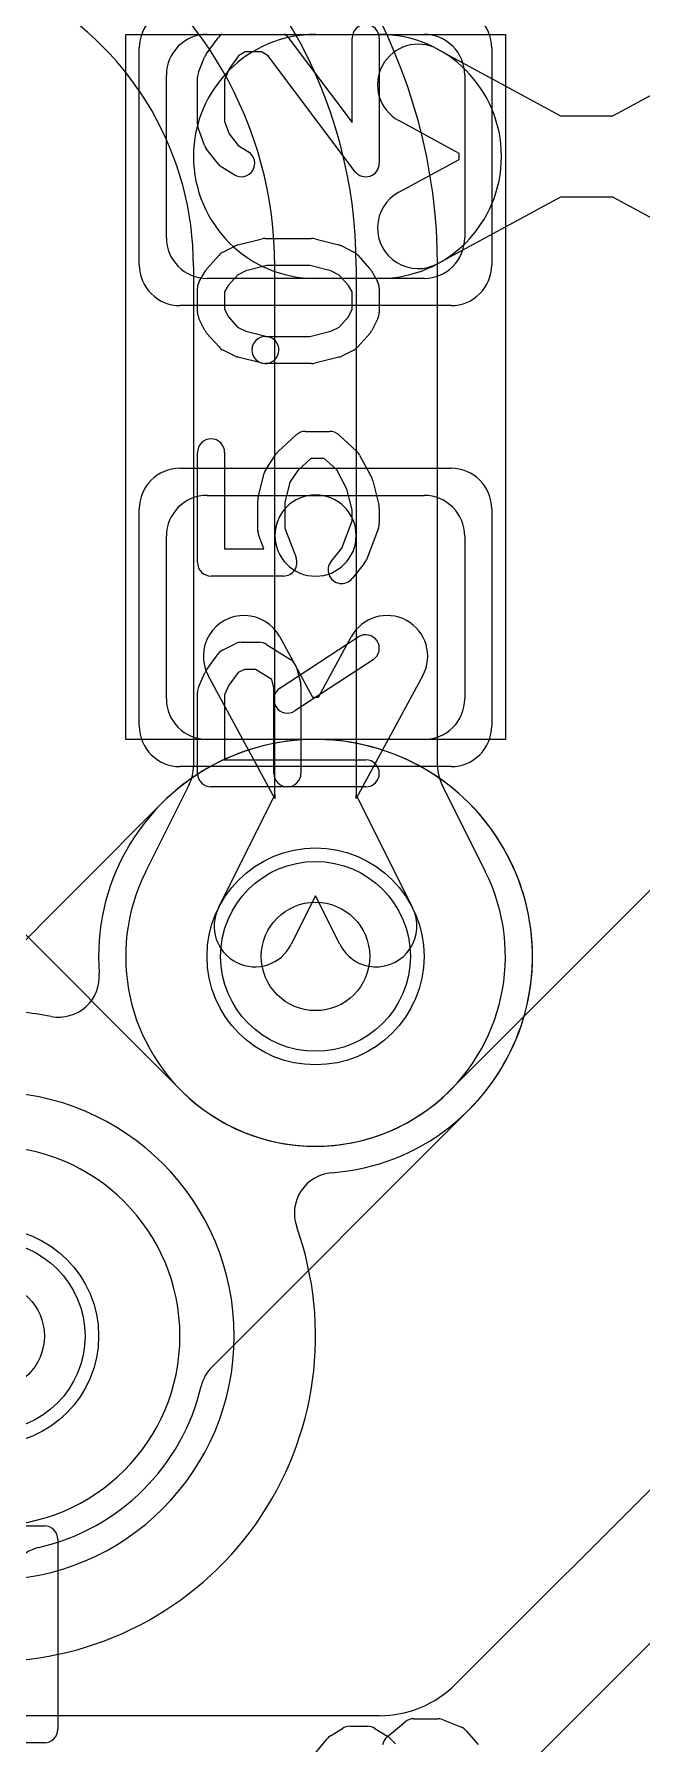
# Model space of a CAD drawing. Extents: x 0 to 23.1, y -0.5 to 20.
# Drawn here: x 13.181 to 14.302, y 11.048 to 14.2 of the extents above; entities that cross this region are included whole.
import ezdxf

# ---------------------------------------------------------------- set-up
doc = ezdxf.new("R2010")
doc.units = 0
for name, color, linetype in [('Hole', 1, 'CONTINUOUS'), ('L1', 3, 'CONTINUOUS'), ('L2', 3, 'CONTINUOUS'), ('L3', 3, 'CONTINUOUS'), ('L4', 3, 'CONTINUOUS'), ('MetalMask-A', 176, 'CONTINUOUS'), ('PartsArea-A', 111, 'CONTINUOUS'), ('PartsSilk-A', 221, 'CONTINUOUS'), ('Resist-A', 2, 'CONTINUOUS'), ('Resist-B', 2, 'CONTINUOUS')]:
    doc.layers.add(name, color=color, linetype=linetype)

msp = doc.modelspace()

# ---------------------------------------------------------------- linework, layer by layer
at = {"layer": 'Hole'}
for centre in [(13.7, 12.5), (13.1, 11.8)]:
    msp.add_circle(centre, 0.1, dxfattribs=at)
at = {"layer": 'L1'}
for p, q in [((13.5, 14.2), (13.9, 14.2)), ((13.7, 14.2), (13.81786, 14.2)), ((13.925, 14.17285), (14.15186, 14.05)), ((14.24814, 14.05), (14.475, 14.17285)), ((13.425, 13.825), (13.425, 14.125)), ((13.975, 14.125), (13.975, 13.825)), ((13.96511, 13.98055), (13.85358, 14.04095)), ((14.15186, 14.05), (14.24814, 14.05)), ((13.85358, 13.90905), (13.96511, 13.96945)), ((13.96511, 13.96945), (13.96511, 13.98055)), ((14.15186, 13.9), (13.925, 13.77715)), ((14.24814, 13.9), (14.15186, 13.9)), ((14.475, 13.77715), (14.24814, 13.9)), ((13.9, 13.75), (13.5, 13.75)), ((13.81786, 13.75), (13.7, 13.75)), ((13.5, 13.35), (13.9, 13.35)), ((13.425, 12.975), (13.425, 13.275)), ((13.975, 13.275), (13.975, 12.975)), ((13.63405, 13.08928), (13.69445, 12.97775)), ((13.70555, 12.97775), (13.76595, 13.08928)), ((13.625, 12.791), (13.50215, 13.01786)), ((13.89785, 13.01786), (13.775, 12.791)), ((13.69445, 12.97775), (13.70555, 12.97775)), ((13.9, 12.9), (13.5, 12.9)), ((13.52104, 12.58929), (13.625, 12.79766)), ((13.625, 12.79766), (13.625, 12.791)), ((13.775, 12.791), (13.775, 12.79766)), ((13.775, 12.79766), (13.87896, 12.58929)), ((13.94752, 12.25248), (14.36642, 12.67138)), ((13.7, 12.612), (13.65526, 12.52233)), ((13.74474, 12.52233), (13.7, 12.612)), ((13.11356, 12.59142), (13.45249, 12.25249)), ((14.64142, 11.84142), (13.95858, 11.15858)), ((14.10003, 11.01713), (14.76089, 11.67799)), ((13.81716, 11.1), (11.45, 11.1))]:
    msp.add_line(p, q, dxfattribs=at)
for centre in [(13.7, 12.5), (13.1, 11.8)]:
    msp.add_circle(centre, 0.2, dxfattribs=at)
for centre, radius, start, end in [((13.5, 14.125), 0.075, 90, 180), ((13.7, 13.975), 0.225, 90, -90), ((13.81786, 13.975), 0.225, -90, 90), ((13.9, 14.125), 0.075, 0, 90), ((13.88929, 14.1069), 0.075, 61.56575, -118.43679), ((13.88929, 13.8431), 0.075, 118.43425, -61.56321), ((13.5, 13.825), 0.075, 180, -90), ((13.9, 13.825), 0.075, -90, 0), ((13.5, 13.275), 0.075, 90, 180), ((13.9, 13.275), 0.075, 0, 90), ((13.5681, 13.05357), 0.075, 28.43425, -151.56321), ((13.8319, 13.05357), 0.075, -28.43425, 151.56321), ((13.5, 12.975), 0.075, 180, -90), ((13.9, 12.975), 0.075, -90, 0), ((13.58815, 12.55581), 0.075, 153.4862, -26.51596), ((13.81185, 12.55581), 0.075, -153.4862, 26.51596), ((13.70001, 12.50001), 0.35005, -135, -45.00232), ((13.81716, 11.3), 0.2, -90, -45)]:
    msp.add_arc(centre, radius, start, end, dxfattribs=at)
at = {"layer": 'L2'}
for p, q in [((13.41711, 12.78289), (12.85623, 12.22201)), ((13.50922, 11.74352), (13.98285, 12.21715))]:
    msp.add_line(p, q, dxfattribs=at)
for centre, radius, start, end in [((14.7, 14.6), 0.40004, 90, -90), ((13.69999, 12.50003), 0.40004, -45.00203, 135.00203), ((13.56225, 11.69049), 0.075, 135, 166.67156), ((13.1, 11.8), 0.40004, -77.04414, -13.32794), ((13.2065, 11.33705), 0.075, 102.95224, 123.00145)]:
    msp.add_arc(centre, radius, start, end, dxfattribs=at)
at = {"layer": 'L3'}
msp.add_circle((13.1, 11.8), 0.2, dxfattribs=at)
for centre, radius, start, end in [((14.7, 14.6), 0.40004, 90, -90), ((13.7, 12.5), 0.40005, -85.65765, -175.5456), ((13.22639, 12.4631), 0.075, -100.79002, 4.45847), ((13.1, 11.8), 0.60004, 79.20842, 90), ((13.1, 11.8), 0.45, -90, 90), ((13.73597, 12.02632), 0.075, 94.34363, -160.40784), ((13.1, 11.8), 0.60004, -90, 19.5885)]:
    msp.add_arc(centre, radius, start, end, dxfattribs=at)
at = {"layer": 'L4'}
for p, q in [((13.47496, 13.7721), (13.47496, 12.85067)), ((13.625, 13.27604), (13.625, 13.7721)), ((13.775, 13.7721), (13.775, 13.27604)), ((13.92504, 12.85069), (13.92504, 13.7721)), ((13.625, 12.79766), (13.625, 13.27604)), ((13.775, 13.27604), (13.775, 12.79766)), ((13.46707, 12.81719), (13.38799, 12.65866)), ((13.52104, 12.58929), (13.625, 12.79766)), ((13.775, 12.79766), (13.87896, 12.58929)), ((14.01322, 12.65629), (13.93293, 12.81721)), ((13.7, 12.612), (13.65526, 12.52233)), ((13.74474, 12.52233), (13.7, 12.612))]:
    msp.add_line(p, q, dxfattribs=at)
for centre in [(13.7, 12.5), (13.1, 11.8)]:
    msp.add_circle(centre, 0.2, dxfattribs=at)
for centre, radius, start, end in [((12.89999, 13.77209), 1.02505, 0.00056, 59.99978), ((12.9, 13.7721), 0.875, 0, 59.99999), ((12.9, 13.7721), 0.725, 0, 60.00006), ((12.89999, 13.7721), 0.57497, 0, 59.99691), ((13.7, 13.27604), 0.075, 0, 180), ((13.7, 13.27604), 0.075, 180, 0), ((13.39996, 12.85067), 0.075, -26.5138, 0), ((14.00004, 12.85069), 0.075, 180, -153.4862), ((13.7, 12.49999), 0.35005, 153.65162, 26.36302), ((13.31911, 12.68864), 0.075, -26.34982, -26.27465), ((13.58817, 12.55578), 0.22508, 153.68314, 153.71842), ((13.7, 12.5), 0.35004, 153.3127, 153.61429), ((13.32088, 12.69214), 0.075, -27.75747, -26.5138), ((13.81185, 12.5558), 0.22505, 26.29976, 26.52065), ((14.08084, 12.68874), 0.075, -153.70142, -153.6331), ((13.58815, 12.55581), 0.075, 153.4862, -26.51596), ((13.81185, 12.55581), 0.075, -153.4862, 26.51596), ((13.1, 11.8), 0.35004, -90, 90)]:
    msp.add_arc(centre, radius, start, end, dxfattribs=at)
at = {"layer": 'MetalMask-A'}
for p, q in [((13.5, 14.2), (13.9, 14.2)), ((13.425, 13.825), (13.425, 14.125)), ((13.975, 14.125), (13.975, 13.825)), ((13.9, 13.75), (13.5, 13.75)), ((13.5, 13.35), (13.9, 13.35)), ((13.425, 12.975), (13.425, 13.275)), ((13.975, 13.275), (13.975, 12.975)), ((13.9, 12.9), (13.5, 12.9))]:
    msp.add_line(p, q, dxfattribs=at)
for centre, start, end in [((13.5, 14.125), 90, 180), ((13.9, 14.125), 0, 90), ((13.5, 13.825), 180, -90), ((13.9, 13.825), -90, 0), ((13.5, 13.275), 90, 180), ((13.9, 13.275), 0, 90), ((13.5, 12.975), 180, -90), ((13.9, 12.975), -90, 0)]:
    msp.add_arc(centre, 0.075, start, end, dxfattribs=at)
at = {"layer": 'PartsArea-A'}
for p, q in [((13.35, 12.9), (13.35, 14.2)), ((13.35, 14.2), (14.05, 14.2)), ((14.05, 14.2), (14.05, 12.9)), ((14.05, 12.9), (13.35, 12.9))]:
    msp.add_line(p, q, dxfattribs=at)
at = {"layer": 'PartsSilk-A'}
for p, q in [((13.4983, 14.16331), (13.52052, 14.19387)), ((13.64961, 14.1942), (13.76759, 14.03733)), ((13.76759, 14.03733), (13.76759, 14.19306)), ((13.81759, 14.19306), (13.81759, 13.9625)), ((13.4842, 14.13011), (13.49531, 14.15789)), ((13.55811, 14.16054), (13.54057, 14.13643)), ((13.57013, 14.16806), (13.55811, 14.16054)), ((13.60024, 14.16806), (13.57013, 14.16806)), ((13.61244, 14.16043), (13.60024, 14.16806)), ((13.77261, 13.94747), (13.61244, 14.16043)), ((13.54057, 14.13643), (13.53241, 14.11602)), ((13.48241, 14.03472), (13.48241, 14.12083)), ((13.53241, 14.11602), (13.53241, 14.03912)), ((13.53241, 14.03912), (13.54061, 14.01658)), ((13.49503, 13.99563), (13.48392, 14.02618)), ((13.54061, 14.01658), (13.5576, 13.99533)), ((13.52122, 13.96077), (13.499, 13.98855)), ((13.5576, 13.99533), (13.57621, 13.9837)), ((13.54971, 13.9413), (13.52749, 13.95519)), ((13.52956, 13.79875), (13.55178, 13.80986)), ((13.5569, 13.81175), (13.60135, 13.82286)), ((13.60741, 13.82361), (13.69259, 13.82361)), ((13.69865, 13.82286), (13.7431, 13.81175)), ((13.74822, 13.80986), (13.77044, 13.79875)), ((13.49983, 13.768), (13.52205, 13.793)), ((13.77795, 13.793), (13.80017, 13.768)), ((13.4857, 13.74434), (13.49681, 13.76379)), ((13.55623, 13.75618), (13.53894, 13.73673)), ((13.57169, 13.76391), (13.55623, 13.75618)), ((13.61049, 13.77361), (13.57169, 13.76391)), ((13.68951, 13.77361), (13.61049, 13.77361)), ((13.72831, 13.76391), (13.68951, 13.77361)), ((13.74377, 13.75618), (13.72831, 13.76391)), ((13.76106, 13.73673), (13.74377, 13.75618)), ((13.80319, 13.76379), (13.8143, 13.74434)), ((13.48241, 13.6875), (13.48241, 13.73194)), ((13.53894, 13.73673), (13.53241, 13.7253)), ((13.53241, 13.7253), (13.53241, 13.6934)), ((13.76759, 13.7253), (13.76106, 13.73673)), ((13.76759, 13.6934), (13.76759, 13.7253)), ((13.81759, 13.73194), (13.81759, 13.6875)), ((13.53241, 13.6934), (13.5394, 13.67942)), ((13.7606, 13.67942), (13.76759, 13.6934)), ((13.49616, 13.6541), (13.48505, 13.67632)), ((13.5394, 13.67942), (13.55623, 13.66049)), ((13.55623, 13.66049), (13.57169, 13.65276)), ((13.57169, 13.65276), (13.61347, 13.64231)), ((13.68951, 13.64306), (13.72831, 13.65276)), ((13.72831, 13.65276), (13.74377, 13.66049)), ((13.74377, 13.66049), (13.7606, 13.67942)), ((13.81495, 13.67632), (13.80384, 13.6541)), ((13.52205, 13.62367), (13.49983, 13.64867)), ((13.55178, 13.60681), (13.52956, 13.61792)), ((13.60741, 13.64306), (13.68951, 13.64306)), ((13.77044, 13.61792), (13.74822, 13.60681)), ((13.80017, 13.64867), (13.77795, 13.62367)), ((13.60135, 13.59381), (13.5569, 13.60492)), ((13.69259, 13.59306), (13.60741, 13.59306)), ((13.7431, 13.60492), (13.69865, 13.59381)), ((13.63125, 13.43093), (13.66458, 13.46149)), ((13.68148, 13.46806), (13.72593, 13.46806)), ((13.74283, 13.46149), (13.77616, 13.43093)), ((13.48241, 13.22639), (13.48241, 13.42917)), ((13.53241, 13.42917), (13.53241, 13.25139)), ((13.60883, 13.39859), (13.62735, 13.42637)), ((13.69121, 13.41806), (13.66727, 13.39612)), ((13.7162, 13.41806), (13.69121, 13.41806)), ((13.73921, 13.39696), (13.7162, 13.41806)), ((13.75797, 13.36178), (13.73921, 13.39696)), ((13.78132, 13.42426), (13.80354, 13.38259)), ((13.59427, 13.34634), (13.60538, 13.39078)), ((13.65283, 13.37446), (13.64352, 13.3372)), ((13.66727, 13.39612), (13.65283, 13.37446)), ((13.80573, 13.37689), (13.81684, 13.33245)), ((13.59352, 13.28472), (13.59352, 13.34028)), ((13.64352, 13.3372), (13.64352, 13.28932)), ((13.76759, 13.32331), (13.75797, 13.36178)), ((13.7484, 13.25284), (13.76759, 13.30321)), ((13.76759, 13.30321), (13.76759, 13.32331)), ((13.81759, 13.32639), (13.81759, 13.29861)), ((13.60446, 13.25139), (13.59516, 13.27582)), ((13.64352, 13.28932), (13.6641, 13.23529)), ((13.81595, 13.28971), (13.79373, 13.23138)), ((13.53241, 13.25139), (13.60446, 13.25139)), ((13.72863, 13.22812), (13.7484, 13.25284)), ((13.78989, 13.22466), (13.76767, 13.19688)), ((13.64074, 13.20139), (13.50741, 13.20139)), ((13.63447, 12.99453), (13.77891, 13.08898)), ((13.4983, 13.0272), (13.52052, 13.05776)), ((13.52956, 13.06542), (13.55178, 13.07653)), ((13.56296, 13.07917), (13.5963, 13.07917)), ((13.60955, 13.07537), (13.65399, 13.04759)), ((13.48456, 12.99765), (13.49567, 13.02265)), ((13.55737, 13.02343), (13.54029, 12.99993)), ((13.56886, 13.02917), (13.55737, 13.02343)), ((13.58913, 13.02917), (13.56886, 13.02917)), ((13.61913, 13.01042), (13.58913, 13.02917)), ((13.80627, 13.04714), (13.66183, 12.95269)), ((13.6649, 13.03283), (13.67231, 13.00505)), ((13.48241, 12.8375), (13.48241, 12.9875)), ((13.54029, 12.99993), (13.53241, 12.9822)), ((13.62315, 12.99533), (13.61913, 13.01042)), ((13.62315, 12.8375), (13.62315, 12.99533)), ((13.67315, 12.99861), (13.67315, 12.8375)), ((13.53241, 12.9822), (13.53241, 12.8625)), ((13.53241, 12.8625), (13.79259, 12.8625)), ((13.79259, 12.8125), (13.50741, 12.8125)), ((13.72749, 11.06287), (13.74971, 11.07676)), ((13.76296, 11.08056), (13.7963, 11.08056)), ((13.80955, 11.07676), (13.83177, 11.06287)), ((13.83215, 11.06088), (13.86548, 11.08865)), ((13.88148, 11.09444), (13.92593, 11.09444)), ((13.93554, 11.09252), (13.96887, 11.07864)), ((13.97795, 11.07217), (14.00017, 11.04717)), ((13.699, 11.02951), (13.72122, 11.05729)), ((13.8362, 11.05935), (13.84731, 11.04824))]:
    msp.add_line(p, q, dxfattribs=at)
for centre, start, end in [((13.79259, 14.19306), 0, 180), ((13.54074, 14.17917), 122.00538, 143.97932), ((13.62963, 14.17917), 36.9524, 57.98998), ((13.51852, 14.14861), 143.98274, 158.20215), ((13.50741, 14.12083), 158.2071, 180), ((13.50741, 14.03472), 180, -160.01539), ((13.51852, 14.00417), -160.02081, -141.34522), ((13.56296, 13.9625), -122.00538, 57.98998), ((13.54074, 13.97639), -141.33303, -122.01002), ((13.79259, 13.9625), -143.0476, 0), ((13.56296, 13.7875), 104.03068, 116.56505), ((13.60741, 13.79861), 90, 104.03068), ((13.69259, 13.79861), 75.96932, 90), ((13.73704, 13.7875), 63.43495, 75.96932), ((13.54074, 13.77639), 116.56505, 138.37217), ((13.75926, 13.77639), 41.62783, 63.43495), ((13.50741, 13.73194), 150.26649, 180), ((13.51852, 13.75139), 138.37217, 150.26649), ((13.78148, 13.75139), 29.73351, 41.62783), ((13.79259, 13.73194), 0, 29.73351), ((13.50741, 13.6875), 180, -153.43495), ((13.79259, 13.6875), -26.56505, 0), ((13.51852, 13.66528), -153.43495, -138.37217), ((13.78148, 13.66528), -41.62783, -26.56505), ((13.54074, 13.64028), -138.37217, -116.56505), ((13.60741, 13.61806), 90, -90), ((13.60741, 13.61806), -104.03068, 75.96679), ((13.75926, 13.64028), -63.43495, -41.62783), ((13.56296, 13.62917), -116.56505, -104.03068), ((13.69259, 13.61806), -90, -75.96932), ((13.73704, 13.62917), -75.96932, -63.43495), ((13.68148, 13.44306), 90, 132.51745), ((13.72593, 13.44306), 47.4797, 90), ((13.50741, 13.42917), 0, 180), ((13.64815, 13.4125), 132.5203, 146.30993), ((13.75926, 13.4125), 28.0617, 47.48255), ((13.62963, 13.38472), 146.30358, 165.96376), ((13.78148, 13.37083), 14.03068, 28.0682), ((13.61852, 13.34028), 165.96932, 180), ((13.79259, 13.32639), 0, 14.03624), ((13.61852, 13.28472), 180, -159.14636), ((13.79259, 13.29861), -20.8565, 0), ((13.50741, 13.22639), 180, -90), ((13.64074, 13.22639), -90, 20.8565), ((13.74815, 13.2125), 141.33303, -38.65478), ((13.77037, 13.24028), -38.66697, -20.85364), ((13.79259, 13.06806), -56.81854, 123.18086), ((13.54074, 13.04306), 116.56505, 143.97932), ((13.56296, 13.05417), 90, 116.56505), ((13.5963, 13.05417), 57.99462, 90), ((13.51852, 13.0125), 143.98274, 156.03964), ((13.64074, 13.02639), 14.92551, 57.98998), ((13.50741, 12.9875), 156.04915, 180), ((13.64815, 12.97361), 123.18146, -56.81914), ((13.64815, 12.99861), 0, 14.93527), ((13.79259, 12.8375), -90, 90), ((13.50741, 12.8375), 180, -90), ((13.64815, 12.8375), 180, 0), ((13.76296, 11.05556), 90, 122.01002), ((13.7963, 11.05556), 57.99462, 90), ((13.88148, 11.06944), 90, 129.8005), ((13.92593, 11.06944), 67.39424, 90), ((13.95926, 11.05556), 41.62783, 67.39112), ((13.74074, 11.04167), 122.00538, 141.34522), ((13.84815, 11.04167), 129.7909, 169.91674), ((13.81852, 11.04167), 45, 57.98998)]:
    msp.add_arc(centre, 0.025, start, end, dxfattribs=at)
at = {"layer": 'Resist-A'}
for p, q in [((13.375, 13.775), (13.375, 14.175)), ((14.025, 14.175), (14.025, 13.775)), ((13.95, 13.7), (13.45, 13.7)), ((13.45, 13.4), (13.95, 13.4)), ((13.375, 12.925), (13.375, 13.325)), ((14.025, 13.325), (14.025, 12.925)), ((13.95, 12.85), (13.45, 12.85)), ((12.8, 11.45), (13.2, 11.45)), ((13.225, 11.425), (13.225, 11.075)), ((13.2, 11.05), (12.8, 11.05))]:
    msp.add_line(p, q, dxfattribs=at)
for centre in [(13.7, 12.5), (13.1, 11.8)]:
    msp.add_circle(centre, 0.175, dxfattribs=at)
for centre, radius, start, end in [((13.45, 14.175), 0.075, 90, 180), ((13.95, 14.175), 0.075, 0, 90), ((13.45, 13.775), 0.075, 180, -90), ((13.95, 13.775), 0.075, -90, 0), ((13.45, 13.325), 0.075, 90, 180), ((13.95, 13.325), 0.075, 0, 90), ((13.45, 12.925), 0.075, 180, -90), ((13.95, 12.925), 0.075, -90, 0), ((13.2, 11.425), 0.025, 0, 90), ((13.2, 11.075), 0.025, -90, 0)]:
    msp.add_arc(centre, radius, start, end, dxfattribs=at)
at = {"layer": 'Resist-B'}
for centre in [(13.7, 12.5), (13.1, 11.8)]:
    msp.add_circle(centre, 0.175, dxfattribs=at)

doc.saveas('drawing.dxf')
